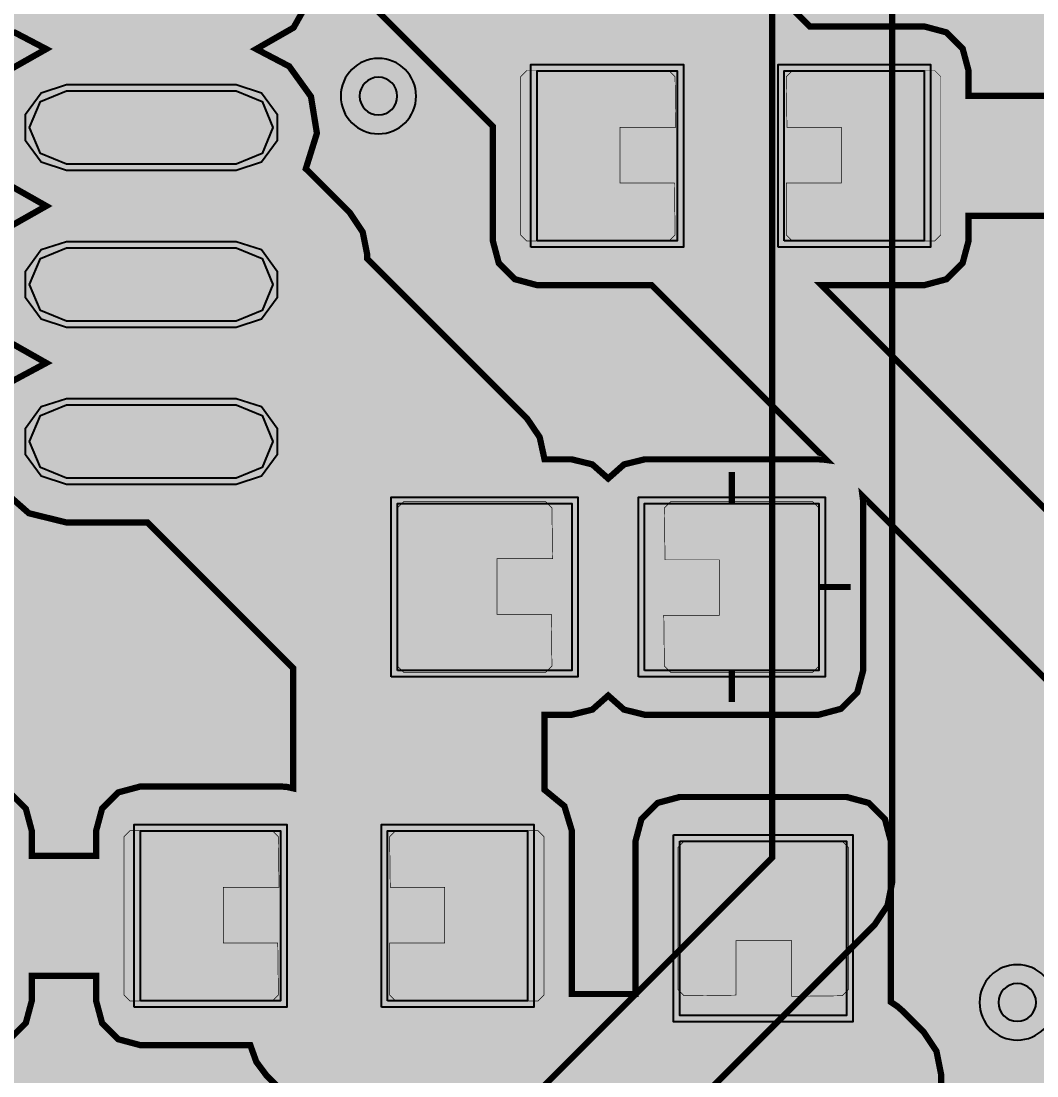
# Model space of a CAD drawing. Header units: millimetres. Extents: x 0 to 55.4, y 1.7 to 35.6.
# Drawn here: x 25.94 to 34.16, y 13.79 to 22.32 of the extents above; entities that cross this region are included whole.
import ezdxf

# ---------------------------------------------------------------- set-up
doc = ezdxf.new("R2010")
doc.units = ezdxf.units.MM
doc.header["$MEASUREMENT"] = 0
for name, color, linetype, true_color in [('Bottom-Layer', 7, 'Continuous', 0x0000ff), ('Hole-Layer', 7, 'Continuous', 0x222222), ('Multi-Layer', 7, 'Continuous', 0xc0c0c0), ('Top-Layer', 7, 'Continuous', 0xff0000), ('Top-Paste-Mask-Layer', 7, 'Continuous', 0x808080), ('Top-Silkscreen-Layer', 7, 'Continuous', 0xffcc00), ('Top-Solder-Mask-Layer', 7, 'Continuous', 0x800080)]:
    doc.layers.add(name, color=color, linetype=linetype, true_color=true_color)

msp = doc.modelspace()

# ---------------------------------------------------------------- hatches: boundary and pattern name
at = {"layer": 'Bottom-Layer'}
for points in [[(54.887, 35.0749), (54.887, 2.1361), (0.4851, 2.1361), (0.4851, 35.0749)], [(9.3745, 9.7227), (8.9347, 9.7935), (8.5007, 9.6931), (8.1367, 9.4362), (7.8966, 9.061), (7.8159, 8.6229), (7.9065, 8.1868), (8.155, 7.8171), (8.5247, 7.5686), (8.9609, 7.478), (9.399, 7.5587), (9.7742, 7.7988), (10.031, 8.1628), (10.1314, 8.5968), (10.0606, 9.0366), (19.2148, 18.1907), (19.4089, 17.9523), (19.6897, 17.8271), (19.9968, 17.8419), (20.2641, 17.9937), (23.9399, 17.9937), (24.1255, 18.0306), (24.2829, 18.1358), (25.7431, 19.596), (25.8483, 19.7534), (25.8852, 19.939), (25.8852, 29.3478), (26.0835, 29.4098), (26.2529, 29.5302), (26.3768, 29.6971), (26.4428, 29.8942), (29.893, 26.444), (30.003, 26.3615), (30.1318, 26.3133), (30.0444, 25.9782), (30.0819, 25.6341), (30.2392, 25.3257), (30.4958, 25.0933), (30.8183, 24.9673), (31.1645, 24.9641), (31.4892, 25.0842), (31.7501, 25.3119), (31.8719, 25.1846), (32.015, 25.0818), (32.015, 15.556), (26.1387, 9.6797), (25.8445, 9.5992), (25.6174, 9.3954), (25.5057, 9.1115), (25.5328, 8.8077), (25.6931, 8.5481), (25.9527, 8.3878), (26.2565, 8.3606), (26.5404, 8.4724), (26.7442, 8.6994), (26.8248, 8.9937), (32.8432, 15.012), (32.9483, 15.1694), (32.9853, 15.3551), (32.9853, 25.0818), (33.2324, 25.2902), (33.3962, 25.5689), (33.5432, 25.422), (33.7006, 25.3168), (33.8862, 25.2799), (39.2259, 25.2799), (39.2259, 25.06), (39.2671, 24.8934), (39.381, 24.765), (39.2671, 24.6367), (39.2259, 24.4701), (39.2259, 23.06), (39.2739, 22.881), (39.405, 22.7499), (39.5841, 22.7019), (40.9341, 22.7019), (41.1132, 22.7499), (41.2442, 22.881), (41.2922, 23.06), (41.2922, 24.4701), (41.2511, 24.6367), (41.1372, 24.765), (41.2511, 24.8934), (41.2922, 25.06), (41.2922, 26.4701), (41.2558, 26.6275), (41.1538, 26.7529), (41.1652, 27.0444), (41.0505, 27.3125), (40.8318, 27.5056), (40.5515, 27.5861), (40.2637, 27.5385), (40.0242, 27.3721), (39.8792, 27.119), (39.8569, 26.8282), (39.5841, 26.8282), (39.405, 26.7802), (39.2739, 26.6491), (39.2259, 26.4701), (39.2259, 26.2502), (34.0872, 26.2502), (33.2073, 27.1301), (33.0499, 27.2353), (32.8642, 27.2722), (30.437, 27.2722), (26.6321, 31.0771), (26.4747, 31.1823), (26.2891, 31.2192), (25.0191, 31.2192), (24.8334, 31.1823), (24.676, 31.0771), (21.66, 28.0611), (21.5548, 27.9037), (21.5179, 27.7181), (21.5179, 23.6232), (21.298, 23.6232), (21.119, 23.5752), (20.9879, 23.4441), (20.9399, 23.265), (20.9399, 22.213), (20.9291, 22.2022), (20.3911, 22.2022), (20.1261, 22.3533), (19.8215, 22.3697), (19.5417, 22.248), (19.3461, 22.0139), (19.2759, 21.717), (19.3461, 21.4202), (19.5417, 21.1861), (19.8215, 21.0644), (20.1261, 21.0808), (20.3911, 21.2319), (20.8838, 21.2319)]]:
    msp.add_hatch(color=256, dxfattribs=at).paths.add_polyline_path(points)
at = {"layer": 'Top-Layer'}
for points in [[(54.887, 35.0749), (54.887, 2.1361), (0.4851, 2.1361), (0.4851, 35.0749)], [(17.3369, 15.902), (17.3369, 14.3381), (17.3739, 14.1524), (17.479, 13.995), (17.6425, 13.8316), (17.7999, 13.7264), (17.9855, 13.6895), (19.5495, 13.6895), (21.5706, 11.6683), (21.5706, 10.7415), (21.6186, 10.5624), (21.7497, 10.4314), (21.9288, 10.3834), (22.0099, 10.3834), (22.0099, 9.5554), (21.8368, 9.503), (21.7113, 9.3726), (21.6656, 9.1975), (21.6656, 9.1212), (20.5257, 9.1212), (20.2667, 9.4804), (19.8918, 9.7162), (19.4558, 9.794), (19.0224, 9.7025), (18.6552, 9.4549), (18.4076, 9.0877), (18.3161, 8.6543), (18.3939, 8.2183), (18.6297, 7.8434), (18.989, 7.5844), (18.989, 6.0046), (18.6297, 5.7456), (18.3939, 5.3707), (18.3161, 4.9347), (18.4076, 4.5014), (18.6552, 4.1341), (19.0224, 3.8866), (19.4558, 3.795), (19.8918, 3.8728), (20.2667, 4.1086), (20.5257, 4.4679), (21.1779, 4.4679), (21.1779, 4.278), (21.2259, 4.0989), (21.357, 3.9678), (21.536, 3.9199), (22.9461, 3.9199), (23.1127, 3.961), (23.241, 4.0749), (23.3694, 3.961), (23.536, 3.9199), (24.9461, 3.9199), (25.1251, 3.9678), (25.2562, 4.0989), (25.3042, 4.278), (25.3042, 5.628), (25.2562, 5.8071), (25.1251, 5.9382), (24.9461, 5.9862), (23.536, 5.9862), (23.3694, 5.945), (23.241, 5.8311), (23.1127, 5.945), (22.9461, 5.9862), (21.536, 5.9862), (21.357, 5.9382), (21.2259, 5.8071), (21.1779, 5.628), (21.1779, 5.4382), (20.5257, 5.4382), (20.293, 5.7719), (19.9592, 6.0046), (19.9592, 7.5844), (20.293, 7.8171), (20.5257, 8.1509), (21.6656, 8.1509), (21.6656, 7.8205), (21.7136, 7.6414), (21.8447, 7.5104), (22.0238, 7.4624), (23.1563, 7.4624), (23.3354, 7.5104), (23.4665, 7.6414), (23.5145, 7.8205), (23.5145, 9.1975), (23.4665, 9.3766), (23.3354, 9.5077), (23.1563, 9.5557), (22.9802, 9.5557), (22.9802, 10.3834), (23.0613, 10.3834), (23.2404, 10.4314), (23.3715, 10.5624), (23.4195, 10.7415), (23.4195, 12.1185), (23.3715, 12.2976), (23.2404, 12.4287), (23.0613, 12.4767), (22.1345, 12.4767), (20.5156, 14.0955), (21.2336, 14.0955), (21.4127, 14.1435), (21.5438, 14.2746), (21.5918, 14.4537), (21.5918, 14.657), (22.1752, 14.657), (22.1752, 14.3962), (22.2232, 14.2172), (22.3543, 14.0861), (22.5334, 14.0381), (23.6659, 14.0381), (23.7431, 14.0465), (23.8167, 14.0714), (23.8583, 14.0005), (23.9113, 13.9376), (24.0099, 13.839), (24.0099, 12.4767), (23.9288, 12.4767), (23.7497, 12.4287), (23.6186, 12.2976), (23.5706, 12.1185), (23.5706, 10.7415), (23.6186, 10.5624), (23.7497, 10.4314), (23.9288, 10.3834), (25.0613, 10.3834), (25.2404, 10.4314), (25.3715, 10.5624), (25.4195, 10.7415), (25.4195, 12.1185), (25.3715, 12.2976), (25.2404, 12.4287), (25.0613, 12.4767), (24.9802, 12.4767), (24.9802, 14.0381), (25.6659, 14.0381), (25.845, 14.0861), (25.9761, 14.2172), (26.0241, 14.3962), (26.0241, 14.5996), (26.5451, 14.5996), (26.5451, 14.3962), (26.5931, 14.2172), (26.7242, 14.0861), (26.9033, 14.0381), (27.7925, 14.0381), (27.8405, 13.9043), (27.9252, 13.7902), (28.4472, 13.2681), (28.5814, 13.1733), (28.7395, 13.1287), (29.2281, 12.6401), (29.3854, 12.5349), (29.5711, 12.498), (30.9085, 12.498), (30.9085, 12.2782), (30.9565, 12.0991), (31.0876, 11.968), (31.2667, 11.92), (32.6167, 11.92), (32.8612, 12.0164), (32.974, 12.2538), (34.5969, 10.6309), (34.5969, 10.1316), (34.6449, 9.9526), (34.776, 9.8215), (34.955, 9.7735), (36.0876, 9.7735), (36.1559, 9.7801), (36.2216, 9.7995), (36.2516, 9.7582), (36.2858, 9.7203), (36.9014, 9.1046), (37.0588, 8.9994), (37.2445, 8.9625), (40.4055, 8.9625), (41.0929, 8.2751), (41.0929, 7.5239), (41.1295, 7.3662), (41.2319, 7.2407), (41.2319, 6.1295), (41.1245, 6.0027), (41.086, 5.841), (41.086, 4.841), (41.1339, 4.662), (41.265, 4.5309), (41.4441, 4.4829), (42.2441, 4.4829), (42.4232, 4.5309), (42.5543, 4.662), (42.6022, 4.841), (42.6022, 5.841), (42.5543, 6.0201), (42.4232, 6.1512), (42.2441, 6.1992), (42.2022, 6.1992), (42.2022, 7.2407), (42.3046, 7.3662), (42.3412, 7.5239), (42.3412, 8.5614), (42.2932, 8.7405), (42.1621, 8.8716), (41.983, 8.9196), (41.8206, 8.9196), (41.2764, 9.4638), (41.3613, 9.5832), (41.3912, 9.7266), (41.3912, 9.7602), (42.8938, 9.7602), (43.5999, 9.0541), (43.5999, 7.382), (43.6479, 7.2029), (43.779, 7.0719), (43.9581, 7.0239), (44.289, 7.0239), (43.9078, 6.703), (43.6679, 6.2663), (43.6017, 5.7725), (43.7181, 5.2881), (41.9561, 3.5261), (41.6522, 3.5261), (41.6522, 3.541), (41.6042, 3.7201), (41.4731, 3.8512), (41.294, 3.8991), (40.494, 3.8991), (40.315, 3.8512), (40.1839, 3.7201), (40.1359, 3.541), (40.1359, 2.541), (40.1839, 2.3619), (40.315, 2.2308), (40.494, 2.1829), (41.294, 2.1829), (41.4731, 2.2308), (41.6042, 2.3619), (41.6522, 2.541), (41.6522, 2.5559), (42.1571, 2.5559), (42.3427, 2.5928), (42.5001, 2.6979), (44.4041, 4.602), (44.9047, 4.4849), (45.413, 4.5623), (45.856, 4.823), (46.1704, 5.2298), (46.3111, 5.7242), (46.258, 6.2356), (46.0186, 6.6905), (45.6272, 7.0239), (45.9581, 7.0239), (46.1372, 7.0719), (46.2682, 7.2029), (46.3162, 7.382), (46.3162, 9.382), (46.2682, 9.5611), (46.1372, 9.6922), (45.9581, 9.7402), (44.286, 9.7402), (43.4378, 10.5884), (43.2804, 10.6936), (43.0947, 10.7305), (41.3912, 10.7305), (41.3912, 10.7641), (41.3432, 10.9432), (41.2122, 11.0743), (41.0331, 11.1223), (40.5011, 11.1223), (40.322, 11.0743), (40.1909, 10.9432), (40.1429, 10.7641), (40.1429, 9.9328), (38.3854, 9.9328), (38.4303, 10.0277), (38.4457, 10.1316), (38.4457, 11.5086), (38.3977, 11.6877), (38.2667, 11.8188), (38.0876, 11.8668), (38.0065, 11.8668), (38.0065, 12.8834), (37.981, 13.0386), (37.9073, 13.1774), (38.3963, 13.1774), (38.5754, 13.2254), (38.7065, 13.3565), (38.7545, 13.5355), (38.7545, 13.7389), (40.0701, 13.7389), (40.3597, 13.4492), (40.3479, 13.018), (40.5264, 12.6254), (40.8591, 12.3508), (41.2784, 12.2499), (41.6996, 12.3433), (42.0371, 12.6118), (42.3383, 12.3615), (42.7145, 12.2526), (43.1029, 12.3034), (43.4385, 12.5053), (43.6652, 12.8246), (43.7453, 13.208), (43.6652, 13.5914), (43.4385, 13.9107), (43.1029, 14.1127), (42.7145, 14.1634), (42.3383, 14.0545), (42.0371, 13.8042), (41.7586, 14.0421), (41.4113, 14.1581), (41.0458, 14.1353), (40.6141, 14.5671), (40.4567, 14.6722), (40.271, 14.7092), (38.7545, 14.7092), (38.7545, 14.9125), (38.7065, 15.0916), (38.5754, 15.2227), (38.3963, 15.2707), (37.3278, 15.2714), (34.8503, 17.7489), (35.9811, 17.7489), (36.1601, 17.7969), (36.2912, 17.928), (36.3392, 18.107), (36.3392, 19.517), (36.2981, 19.6837), (36.1842, 19.812), (36.2981, 19.9404), (36.3392, 20.107), (36.3392, 21.517), (36.2912, 21.6961), (36.1601, 21.8272), (35.9811, 21.8752), (34.6311, 21.8752), (34.464, 21.8338), (34.3355, 21.7193), (33.6034, 21.7193), (33.6034, 21.9227), (33.5554, 22.1017), (33.4243, 22.2328), (33.2452, 22.2808), (32.3184, 22.2808), (30.2531, 24.3461), (30.0957, 24.4513), (29.9101, 24.4882), (28.1181, 24.4882), (27.9884, 24.5801), (27.8403, 24.638), (28.1379, 24.8066), (28.3101, 25.1021), (28.3101, 25.444), (28.1379, 25.7395), (27.8403, 25.9081), (27.9884, 25.966), (28.1181, 26.0579), (30.0537, 26.0579), (30.0794, 25.6425), (30.2788, 25.2773), (30.6143, 25.031), (31.0225, 24.9502), (31.4265, 25.0501), (31.7501, 25.3119), (32.0312, 25.0725), (32.382, 24.9572), (32.7504, 24.9832), (33.0815, 25.1465), (33.3264, 25.4229), (34.0891, 25.4229), (35.598, 23.914), (35.7554, 23.8088), (35.9411, 23.7719), (36.2132, 23.7719), (36.3848, 23.5954), (36.6096, 23.495), (36.3306, 23.3524), (36.1502, 23.0961), (36.1103, 22.7853), (36.22, 22.4917), (36.454, 22.2832), (36.7582, 22.2079), (38.2152, 22.2079), (38.5194, 22.2832), (38.7533, 22.4917), (38.863, 22.7853), (38.8231, 23.0961), (38.6428, 23.3524), (38.3637, 23.495), (38.6674, 23.6601), (38.844, 23.9572), (38.844, 24.3029), (38.6674, 24.6), (38.3637, 24.765), (38.4864, 24.807), (38.5983, 24.8723), (40.9536, 22.517), (41.111, 22.4118), (41.2967, 22.3749), (41.8672, 22.3749), (42.0696, 22.2511), (42.303, 22.2079), (43.76, 22.2079), (44.0642, 22.2832), (44.2982, 22.4917), (44.4078, 22.7853), (44.3679, 23.0961), (44.1876, 23.3524), (43.9085, 23.495), (44.0616, 23.5519), (44.1958, 23.6449), (45.3084, 23.6449), (45.3084, 23.4208), (45.3139, 23.3583), (45.3303, 23.2977), (45.0445, 23.0119), (44.9394, 22.8545), (44.9024, 22.6689), (44.9024, 21.3052), (44.9394, 21.1196), (45.0445, 20.9622), (45.6781, 20.3286), (45.2812, 20.4962), (44.8519, 20.531), (44.4332, 20.4297), (44.0673, 20.2023), (43.7911, 19.8718), (43.6322, 19.4714), (43.6067, 19.0413), (43.7172, 18.625), (43.9525, 18.2642), (44.289, 17.9952), (43.9581, 17.9952), (43.779, 17.9472), (43.6479, 17.8161), (43.5999, 17.637), (43.5999, 15.637), (43.6479, 15.458), (43.779, 15.3269), (43.9581, 15.2789), (45.9581, 15.2789), (46.1372, 15.3269), (46.2682, 15.458), (46.3162, 15.637), (46.3162, 16.2779), (46.3248, 16.2858), (46.3331, 16.294), (46.6981, 16.659), (46.8033, 16.8164), (46.8402, 17.002), (46.8402, 20.3377), (46.8033, 20.5234), (46.6981, 20.6807), (46.3163, 21.0626), (47.0436, 21.0626), (47.2227, 21.1106), (47.3538, 21.2417), (47.4017, 21.4208), (47.4017, 21.5019), (48.715, 21.5019), (48.8229, 21.1404), (49.0621, 20.8487), (49.3953, 20.6718), (49.771, 20.6373), (50.1308, 20.7505), (50.4191, 20.9939), (50.7203, 20.7435), (51.0965, 20.6347), (51.4849, 20.6854), (51.8205, 20.8873), (52.0473, 21.2067), (52.1273, 21.59), (52.0473, 21.9734), (51.8205, 22.2928), (51.4849, 22.4947), (51.0965, 22.5454), (50.7203, 22.4365), (50.4191, 22.1862), (50.099, 22.4463), (49.6993, 22.5477), (49.2939, 22.4717), (49.283, 22.4721), (49.272, 22.4722), (47.4017, 22.4722), (47.4017, 22.5533), (47.3538, 22.7324), (47.2227, 22.8635), (47.0436, 22.9115), (46.3163, 22.9115), (46.4674, 23.0626), (47.0436, 23.0626), (47.2227, 23.1106), (47.3538, 23.2417), (47.4017, 23.4208), (47.4017, 24.5533), (47.3538, 24.7324), (47.2227, 24.8635), (47.0436, 24.9115), (45.6666, 24.9115), (45.4363, 24.8276), (45.3138, 24.6152), (45.1015, 24.6152), (45.2817, 24.8204), (45.364, 25.0808), (45.3344, 25.3523), (45.1978, 25.5888), (44.9775, 25.7502), (44.7108, 25.8092), (44.5859, 25.8658), (44.4501, 25.8852), (44.1958, 25.8852), (44.0616, 25.9782), (43.9085, 26.0351), (44.1876, 26.1777), (44.3679, 26.434), (44.4078, 26.7448), (44.2982, 27.0384), (44.0642, 27.2469), (43.76, 27.3222), (42.303, 27.3222), (42.0696, 27.279), (41.8672, 27.1552), (41.1346, 27.1552), (40.9977, 27.3767), (40.786, 27.5284), (41.5713, 27.5284), (41.7504, 27.5764), (41.8815, 27.7075), (41.9295, 27.8866), (41.9295, 29.2636), (41.8815, 29.4426), (41.7504, 29.5737), (41.5713, 29.6217), (41.3792, 29.6217), (41.3792, 31.5024), (41.7204, 31.7558), (41.9426, 32.1179), (42.014, 32.5368), (41.9242, 32.9521), (41.6861, 33.3041), (41.3341, 33.5421), (40.9188, 33.6319), (40.4999, 33.5606), (40.1378, 33.3383), (39.8844, 32.9972), (39.3637, 32.9972), (39.1127, 33.3362), (38.754, 33.5584), (38.3386, 33.6321), (37.9254, 33.5469), (37.573, 33.315), (37.3314, 32.9691), (37.2349, 32.5585), (37.2971, 32.1412), (37.1436, 31.9877), (37.0385, 31.8303), (37.0015, 31.6447), (37.0015, 28.4099), (35.8421, 27.2504), (35.7369, 27.0931), (35.7, 26.9074), (35.7, 26.4327), (35.7369, 26.2471), (35.8421, 26.0897), (36.1778, 25.754), (36.1879, 25.7441), (36.1984, 25.7346), (36.1076, 25.4448), (36.1578, 25.1454), (36.3382, 24.9011), (36.6096, 24.765), (36.5711, 24.7548), (36.5333, 24.7422), (36.142, 24.7422), (34.6331, 26.2511), (34.4757, 26.3563), (34.2901, 26.3932), (33.3264, 26.3932), (33.0815, 26.6696), (32.7504, 26.8329), (32.382, 26.8589), (32.0312, 26.7436), (31.7501, 26.5042), (31.6282, 26.6315), (31.4851, 26.7343), (31.4851, 29.4853), (31.4482, 29.671), (31.343, 29.8283), (31.1462, 30.0252), (31.1462, 30.6471), (31.0982, 30.8261), (30.9671, 30.9572), (30.7881, 31.0052), (29.3781, 31.0052), (29.2114, 30.9641), (29.0831, 30.8501), (28.9547, 30.9641), (28.7881, 31.0052), (27.3781, 31.0052), (27.199, 30.9572), (27.0679, 30.8261), (27.0199, 30.6471), (27.0199, 29.2971), (27.0772, 29.1027), (27.2308, 28.9706), (25.3851, 27.1249), (25.2799, 26.9675), (25.243, 26.7818), (25.243, 23.7643), (25.2799, 23.5786), (25.3851, 23.4212), (25.7228, 23.0835), (25.7314, 23.0751), (25.7403, 23.0668), (25.6506, 22.7794), (25.6988, 22.4822), (25.8748, 22.2379), (26.1414, 22.098), (25.8438, 21.9295), (25.6716, 21.634), (25.6716, 21.2921), (25.8438, 20.9966), (26.1414, 20.828), (25.8438, 20.6595), (25.6716, 20.364), (25.6716, 20.0221), (25.8438, 19.7266), (26.1414, 19.558), (25.8658, 19.4102), (25.69, 19.1515), (25.6541, 18.8408), (25.7663, 18.5488), (26.0009, 18.342), (26.3046, 18.2674), (26.9604, 18.2674), (28.1391, 17.0887), (28.1391, 16.1162), (28.088, 16.1276), (28.0358, 16.1314), (26.9033, 16.1314), (26.7242, 16.0834), (26.5931, 15.9523), (26.5451, 15.7732), (26.5451, 15.5699), (26.0241, 15.5699), (26.0241, 15.7732), (25.9761, 15.9523), (25.845, 16.0834), (25.6659, 16.1314), (24.7395, 16.1314), (24.7395, 18.9635), (24.7026, 19.1491), (24.5974, 19.3065), (22.7913, 21.1126), (22.7827, 21.121), (22.7738, 21.1293), (22.8635, 21.4167), (22.8153, 21.7139), (22.6393, 21.9582), (22.3727, 22.098), (22.6393, 22.2379), (22.8153, 22.4822), (22.8635, 22.7794), (22.7738, 23.0668), (22.7827, 23.0751), (22.7913, 23.0835), (23.129, 23.4212), (23.2342, 23.5786), (23.2711, 23.7643), (23.2711, 24.2418), (23.2342, 24.4275), (23.129, 24.5849), (22.7913, 24.9226), (22.7827, 24.931), (22.7738, 24.9393), (22.8635, 25.2267), (22.8153, 25.5239), (22.6393, 25.7682), (22.3727, 25.9081), (22.6483, 26.0559), (22.8241, 26.3146), (22.86, 26.6253), (22.7478, 26.9173), (22.5132, 27.1241), (22.2095, 27.1987), (22.0084, 27.1987), (22.0084, 27.9263), (22.7776, 28.6955), (22.8686, 28.8219), (22.9149, 28.9707), (23.1396, 28.9707), (23.3062, 29.0118), (23.4346, 29.1258), (23.5629, 29.0118), (23.7295, 28.9707), (25.1396, 28.9707), (25.3186, 29.0187), (25.4497, 29.1498), (25.4977, 29.3289), (25.4977, 29.408), (25.8232, 29.3416), (26.14, 29.4414), (26.3688, 29.6823), (26.452, 30.0039), (26.3688, 30.3255), (26.14, 30.5664), (25.8232, 30.6661), (25.4977, 30.5997), (25.4977, 30.6789), (25.4497, 30.8579), (25.3186, 30.989), (25.1396, 31.037), (23.7295, 31.037), (23.5629, 30.9959), (23.4346, 30.8819), (23.3062, 30.9959), (23.1396, 31.037), (21.7295, 31.037), (21.5505, 30.989), (21.4194, 30.8579), (21.3714, 30.6789), (21.3714, 29.3289), (21.4605, 29.0924), (21.6836, 28.9737), (21.1802, 28.4703), (21.075, 28.3129), (21.0381, 28.1273), (21.0381, 27.1987), (20.837, 27.1987), (20.5333, 27.1241), (20.2986, 26.9173), (20.1865, 26.6253), (20.2224, 26.3146), (20.3982, 26.0559), (20.6738, 25.9081), (20.3762, 25.7395), (20.204, 25.444), (20.204, 25.1021), (20.3762, 24.8066), (20.6738, 24.638), (20.5257, 24.5801), (20.396, 24.4882), (20.14, 24.4882), (19.717, 24.9112), (19.5596, 25.0164), (19.3739, 25.0533), (19.2441, 25.0533), (19.2441, 25.1344), (19.1961, 25.3135), (19.065, 25.4446), (18.8859, 25.4926), (17.5089, 25.4926), (17.3299, 25.4446), (17.1988, 25.3135), (17.1508, 25.1344), (17.1508, 24.5666), (16.681, 24.5666), (16.681, 24.7565), (16.633, 24.9355), (16.5019, 25.0666), (16.3228, 25.1146), (14.9128, 25.1146), (14.7462, 25.0735), (14.6178, 24.9595), (14.4895, 25.0735), (14.3228, 25.1146), (12.9128, 25.1146), (12.6834, 25.0314), (12.5605, 24.8206), (11.6688, 24.8206), (11.6688, 25.0105), (11.6209, 25.1895), (11.4898, 25.3206), (11.3107, 25.3686), (9.9007, 25.3686), (9.7341, 25.3275), (9.6057, 25.2135), (9.4773, 25.3275), (9.3107, 25.3686), (7.9007, 25.3686), (7.7216, 25.3206), (7.5905, 25.1895), (7.5425, 25.0105), (7.5425, 24.809), (4.0818, 24.809), (3.8483, 25.1741), (3.5047, 25.4384), (3.0919, 25.5703), (2.6587, 25.5543), (2.2567, 25.3923), (1.9335, 25.1035), (1.7276, 24.7221), (1.6632, 24.2934), (1.7482, 23.8684), (1.9723, 23.4974), (2.3091, 23.2245), (2.7185, 23.0821), (2.021, 23.0821), (1.8419, 23.0341), (1.7108, 22.903), (1.6629, 22.724), (1.6629, 20.924), (1.7108, 20.7449), (1.8419, 20.6138), (2.021, 20.5658), (3.821, 20.5658), (4.0001, 20.6138), (4.1312, 20.7449), (4.1791, 20.924), (4.1791, 22.724), (4.1312, 22.903), (4.0001, 23.0341), (3.821, 23.0821), (3.1235, 23.0821), (3.5236, 23.2194), (3.8555, 23.4815), (4.0818, 23.8387), (7.5425, 23.8387), (7.5425, 23.6605), (7.5905, 23.4814), (7.7216, 23.3503), (7.9007, 23.3023), (9.3107, 23.3023), (9.4773, 23.3434), (9.6057, 23.4574), (9.7341, 23.3434), (9.9007, 23.3023), (11.3107, 23.3023), (11.4898, 23.3503), (11.6209, 23.4814), (11.6688, 23.6605), (11.6688, 23.8503), (12.5547, 23.8503), (12.5547, 23.4065), (12.6027, 23.2274), (12.7338, 23.0963), (12.9128, 23.0483), (13.1327, 23.0483), (13.1327, 22.2542), (12.9011, 22.1388), (12.8076, 21.8975), (12.8076, 20.5205), (12.8556, 20.3415), (12.9867, 20.2104), (13.1658, 20.1624), (14.2983, 20.1624), (14.4774, 20.2104), (14.6085, 20.3415), (14.6564, 20.5205), (14.6564, 21.8975), (14.6085, 22.0766), (14.4774, 22.2077), (14.2983, 22.2557), (14.103, 22.2557), (14.103, 23.0483), (14.3228, 23.0483), (14.4895, 23.0894), (14.6178, 23.2034), (14.7462, 23.0894), (14.9128, 23.0483), (16.3228, 23.0483), (16.5019, 23.0963), (16.633, 23.2274), (16.681, 23.4065), (16.681, 23.5963), (17.7107, 23.5963), (17.818, 23.6083), (17.92, 23.6438), (18.8859, 23.6438), (19.065, 23.6917), (19.1961, 23.8228), (19.2441, 24.0019), (19.2441, 24.0119), (19.596, 23.66), (19.7534, 23.5548), (19.939, 23.5179), (20.0035, 23.5179), (18.4335, 21.948), (17.4801, 21.948), (17.2944, 21.9111), (17.1371, 21.8059), (17.0253, 21.6942), (16.6564, 21.6942), (16.6564, 21.8975), (16.6085, 22.0766), (16.4774, 22.2077), (16.2983, 22.2557), (15.1658, 22.2557), (14.9867, 22.2077), (14.8556, 22.0766), (14.8076, 21.8975), (14.8076, 20.5205), (14.8556, 20.3415), (14.9867, 20.2104), (15.1658, 20.1624), (16.2983, 20.1624), (16.4774, 20.2104), (16.6085, 20.3415), (16.6564, 20.5205), (16.6564, 20.7239), (17.2263, 20.7239), (17.2319, 20.7239), (17.2375, 20.724), (17.2375, 19.7738), (17.2787, 19.6072), (17.3926, 19.4788), (17.2787, 19.3505), (17.2375, 19.1838), (17.2375, 17.7738), (17.2855, 17.5948), (17.4166, 17.4637), (17.5957, 17.4157), (18.1822, 17.4157), (18.1822, 16.4281), (18.1738, 16.4372), (18.1651, 16.446), (16.6303, 17.9809), (16.771, 18.2489), (16.778, 18.5515), (16.6497, 18.8257), (16.4129, 19.0143), (16.117, 19.0781), (15.8235, 19.0036), (15.5938, 18.8065), (15.4756, 18.5278), (15.4935, 18.2257), (15.6439, 17.9629), (15.6439, 17.796), (15.6808, 17.6104), (15.786, 17.453)], [(30.0307, 19.1093), (28.7388, 20.4012), (28.7388, 20.4318), (28.7018, 20.6175), (28.5967, 20.7749), (28.259, 21.1126), (28.2503, 21.121), (28.2414, 21.1293), (28.3311, 21.4167), (28.2829, 21.7139), (28.1069, 21.9582), (27.8403, 22.098), (28.1423, 22.271), (28.3132, 22.5742), (28.3049, 22.9222), (29.7546, 21.4725), (29.7546, 20.5457), (29.8025, 20.3666), (29.9336, 20.2355), (30.1127, 20.1875), (31.0395, 20.1875), (32.4542, 18.7729), (32.4235, 18.7769), (32.3927, 18.7782), (30.9827, 18.7782), (30.816, 18.7371), (30.6877, 18.6231), (30.5593, 18.7371), (30.3927, 18.7782), (30.1727, 18.7782), (30.1335, 18.9574)], [(30.1127, 20.5457), (30.1127, 21.9227), (31.2452, 21.9227), (31.2452, 20.5457)], [(32.1127, 20.5457), (32.1127, 21.9227), (33.2452, 21.9227), (33.2452, 20.5457)], [(26.3046, 21.1655), (26.0942, 21.2527), (26.0071, 21.463), (26.0942, 21.6734), (26.3046, 21.7605), (27.6771, 21.7605), (27.8875, 21.6734), (27.9746, 21.463), (27.8875, 21.2527), (27.6771, 21.1655)], [(33.2452, 20.1875), (33.4243, 20.2355), (33.5554, 20.3666), (33.6034, 20.5457), (33.6034, 20.749), (34.2729, 20.749), (34.2729, 20.107), (34.314, 19.9404), (34.428, 19.812), (34.314, 19.6837), (34.2729, 19.517), (34.2729, 18.3263), (32.4117, 20.1875)], [(26.3046, 19.8955), (26.0942, 19.9827), (26.0071, 20.193), (26.0942, 20.4034), (26.3046, 20.4905), (27.6771, 20.4905), (27.8875, 20.4034), (27.9746, 20.193), (27.8875, 19.9827), (27.6771, 19.8955)], [(26.3046, 18.6255), (26.0942, 18.7127), (26.0071, 18.923), (26.0942, 19.1334), (26.3046, 19.2205), (27.6771, 19.2205), (27.8875, 19.1334), (27.9746, 18.923), (27.8875, 18.7127), (27.6771, 18.6255)], [(35.9564, 15.2707), (35.2638, 15.2707), (35.0847, 15.2227), (34.9536, 15.0916), (34.9057, 14.9125), (34.9057, 13.5355), (34.9536, 13.3565), (35.0847, 13.2254), (35.2638, 13.1774), (36.1437, 13.1774), (36.1437, 11.8624), (36.1157, 11.8657), (36.0876, 11.8668), (34.955, 11.8668), (34.8642, 11.8551), (34.7793, 11.8207), (33.3808, 13.2192), (33.3808, 13.8037), (33.3439, 13.9894), (33.2387, 14.1468), (33.0753, 14.3102), (33.0276, 14.3521), (32.9748, 14.3873), (32.9748, 15.6882), (32.9268, 15.8672), (32.7957, 15.9983), (32.6167, 16.0463), (31.2667, 16.0463), (31.0876, 15.9983), (30.9565, 15.8672), (30.9085, 15.6882), (30.9085, 14.4523), (30.3939, 14.4523), (30.3939, 15.7732), (30.3336, 15.9722), (30.1728, 16.1041), (30.1728, 16.7119), (30.3927, 16.7119), (30.5593, 16.753), (30.6877, 16.867), (30.816, 16.753), (30.9827, 16.7119), (32.3927, 16.7119), (32.5717, 16.7599), (32.7028, 16.891), (32.7508, 17.0701), (32.7508, 18.4201), (32.7495, 18.4509), (32.7455, 18.4816)], [(28.9827, 17.0701), (28.9827, 18.4201), (30.3927, 18.4201), (30.3927, 17.0701)], [(30.9827, 17.0701), (30.9827, 18.4201), (32.3927, 18.4201), (32.3927, 17.0701)], [(26.9033, 14.3962), (26.9033, 15.7732), (28.0358, 15.7732), (28.0358, 14.3962)], [(28.9033, 14.3962), (28.9033, 15.7732), (30.0358, 15.7732), (30.0358, 14.3962)], [(31.2667, 15.6882), (32.6167, 15.6882), (32.6167, 14.2782), (31.2667, 14.2782)]]:
    msp.add_hatch(color=256, dxfattribs=at).paths.add_polyline_path(points)
at = {"layer": 'Top-Paste-Mask-Layer'}
for points in [[(29.9789, 20.5942), (29.9789, 21.8741), (30.029, 21.9242), (31.179, 21.9242), (31.229, 21.8741), (31.234, 21.4641), (30.784, 21.4641), (30.784, 21.0141), (31.224, 21.0141), (31.229, 20.5942), (31.179, 20.5441), (30.029, 20.5441)], [(29.9789, 20.5942), (29.9789, 21.8741), (30.029, 21.9242), (31.179, 21.9242), (31.229, 21.8741), (31.234, 21.4641), (30.784, 21.4641), (30.784, 21.0141), (31.224, 21.0141), (31.229, 20.5942), (31.179, 20.5441), (30.029, 20.5441)], [(32.129, 20.5942), (32.129, 21.0141), (32.574, 21.0141), (32.574, 21.4641), (32.134, 21.4641), (32.129, 21.8741), (32.179, 21.9242), (33.329, 21.9242), (33.379, 21.8741), (33.379, 20.5942), (33.329, 20.5441), (32.179, 20.5441)], [(32.129, 20.5942), (32.129, 21.0141), (32.574, 21.0141), (32.574, 21.4641), (32.134, 21.4641), (32.129, 21.8741), (32.179, 21.9242), (33.329, 21.9242), (33.379, 21.8741), (33.379, 20.5942), (33.329, 20.5441), (32.179, 20.5441)], [(26.3046, 21.1655), (26.0942, 21.2527), (26.0071, 21.463), (26.0942, 21.6734), (26.3046, 21.7605), (27.6771, 21.7605), (27.8875, 21.6734), (27.9746, 21.463), (27.8875, 21.2527), (27.6771, 21.1655)], [(26.3046, 19.8955), (26.0942, 19.9827), (26.0071, 20.193), (26.0942, 20.4034), (26.3046, 20.4905), (27.6771, 20.4905), (27.8875, 20.4034), (27.9746, 20.193), (27.8875, 19.9827), (27.6771, 19.8955)], [(26.3046, 18.6255), (26.0942, 18.7127), (26.0071, 18.923), (26.0942, 19.1334), (26.3046, 19.2205), (27.6771, 19.2205), (27.8875, 19.1334), (27.9746, 18.923), (27.8875, 18.7127), (27.6771, 18.6255)], [(28.9827, 17.1051), (28.9827, 18.385), (29.0327, 18.4351), (30.1827, 18.4351), (30.2327, 18.385), (30.2377, 17.975), (29.7877, 17.975), (29.7877, 17.525), (30.2277, 17.525), (30.2327, 17.1051), (30.1827, 17.055), (29.0327, 17.055)], [(28.9827, 17.1051), (28.9827, 18.385), (29.0327, 18.4351), (30.1827, 18.4351), (30.2327, 18.385), (30.2377, 17.975), (29.7877, 17.975), (29.7877, 17.525), (30.2277, 17.525), (30.2327, 17.1051), (30.1827, 17.055), (29.0327, 17.055)], [(32.3926, 18.3851), (32.3926, 17.1051), (32.3426, 17.0551), (31.1926, 17.0551), (31.1426, 17.1051), (31.1376, 17.5151), (31.5876, 17.5151), (31.5876, 17.9651), (31.1476, 17.9651), (31.1426, 18.3851), (31.1926, 18.4351), (32.3426, 18.4351)], [(32.3926, 18.3851), (32.3926, 17.1051), (32.3426, 17.0551), (31.1926, 17.0551), (31.1426, 17.1051), (31.1376, 17.5151), (31.5876, 17.5151), (31.5876, 17.9651), (31.1476, 17.9651), (31.1426, 18.3851), (31.1926, 18.4351), (32.3426, 18.4351)], [(26.7695, 14.4447), (26.7695, 15.7247), (26.8195, 15.7747), (27.9695, 15.7747), (28.0195, 15.7247), (28.0245, 15.3147), (27.5745, 15.3147), (27.5745, 14.8647), (28.0145, 14.8647), (28.0195, 14.4447), (27.9695, 14.3947), (26.8195, 14.3947)], [(26.7695, 14.4447), (26.7695, 15.7247), (26.8195, 15.7747), (27.9695, 15.7747), (28.0195, 15.7247), (28.0245, 15.3147), (27.5745, 15.3147), (27.5745, 14.8647), (28.0145, 14.8647), (28.0195, 14.4447), (27.9695, 14.3947), (26.8195, 14.3947)], [(28.9195, 14.4447), (28.9195, 14.8647), (29.3645, 14.8647), (29.3645, 15.3147), (28.9245, 15.3147), (28.9195, 15.7247), (28.9695, 15.7747), (30.1195, 15.7747), (30.1695, 15.7247), (30.1695, 14.4447), (30.1195, 14.3947), (28.9695, 14.3947)], [(28.9195, 14.4447), (28.9195, 14.8647), (29.3645, 14.8647), (29.3645, 15.3147), (28.9245, 15.3147), (28.9195, 15.7247), (28.9695, 15.7747), (30.1195, 15.7747), (30.1695, 15.7247), (30.1695, 14.4447), (30.1195, 14.3947), (28.9695, 14.3947)], [(31.3017, 15.6881), (32.5816, 15.6881), (32.6317, 15.6381), (32.6317, 14.4881), (32.5816, 14.4381), (32.1716, 14.4331), (32.1716, 14.8831), (31.7216, 14.8831), (31.7216, 14.4431), (31.3017, 14.4381), (31.2516, 14.4881), (31.2516, 15.6381)], [(31.3017, 15.6881), (32.5816, 15.6881), (32.6317, 15.6381), (32.6317, 14.4881), (32.5816, 14.4381), (32.1716, 14.4331), (32.1716, 14.8831), (31.7216, 14.8831), (31.7216, 14.4431), (31.3017, 14.4381), (31.2516, 14.4881), (31.2516, 15.6381)]]:
    msp.add_hatch(color=256, dxfattribs=at).paths.add_polyline_path(points)
at = {"layer": 'Top-Solder-Mask-Layer'}
for points in [[(30.0619, 20.4949), (30.0619, 21.9735), (31.296, 21.9735), (31.296, 20.4949)], [(32.0619, 20.4949), (32.0619, 21.9735), (33.296, 21.9735), (33.296, 20.4949)], [(26.3046, 21.1147), (26.0999, 21.1813), (25.9733, 21.3554), (25.9733, 21.5707), (26.0999, 21.7448), (26.3046, 21.8113), (27.6771, 21.8113), (27.8818, 21.7448), (28.0084, 21.5707), (28.0084, 21.3554), (27.8818, 21.1813), (27.6771, 21.1147)], [(26.3046, 19.8447), (26.0999, 19.9113), (25.9733, 20.0854), (25.9733, 20.3007), (26.0999, 20.4748), (26.3046, 20.5413), (27.6771, 20.5413), (27.8818, 20.4748), (28.0084, 20.3007), (28.0084, 20.0854), (27.8818, 19.9113), (27.6771, 19.8447)], [(26.3046, 18.5747), (26.0999, 18.6413), (25.9733, 18.8154), (25.9733, 19.0307), (26.0999, 19.2048), (26.3046, 19.2713), (27.6771, 19.2713), (27.8818, 19.2048), (28.0084, 19.0307), (28.0084, 18.8154), (27.8818, 18.6413), (27.6771, 18.5747)], [(28.9319, 17.0193), (28.9319, 18.4709), (30.4435, 18.4709), (30.4435, 17.0193)], [(30.9319, 17.0193), (30.9319, 18.4709), (32.4435, 18.4709), (32.4435, 17.0193)], [(26.8525, 14.3454), (26.8525, 15.824), (28.0866, 15.824), (28.0866, 14.3454)], [(28.8525, 14.3454), (28.8525, 15.824), (30.0866, 15.824), (30.0866, 14.3454)], [(31.2159, 15.739), (32.6675, 15.739), (32.6675, 14.2274), (31.2159, 14.2274)]]:
    msp.add_hatch(color=256, dxfattribs=at).paths.add_polyline_path(points)

# ---------------------------------------------------------------- linework, layer by layer
at = {"layer": 'Bottom-Layer'}
for points, const_width in [([(26.4428, 29.8942), (29.893, 26.444), (30.003, 26.3615), (30.1318, 26.3133), (30.0444, 25.9782), (30.0819, 25.6341), (30.2392, 25.3257), (30.4958, 25.0933), (30.8183, 24.9673), (31.1645, 24.9641), (31.4892, 25.0842), (31.7501, 25.3119), (31.8719, 25.1846), (32.015, 25.0818), (32.015, 15.556), (26.1387, 9.6797)], 0.0508), ([(32.5001, 25.9081), (32.5001, 15.3551)], 0.254), ([(26.8248, 8.9937), (32.8432, 15.012), (32.9483, 15.1694), (32.9853, 15.3551), (32.9853, 25.0818), (33.2324, 25.2902), (33.3962, 25.5689), (33.5432, 25.422), (33.7006, 25.3168), (33.8862, 25.2799), (39.2259, 25.2799)], 0.0508), ([(32.5001, 15.3551), (26.1621, 9.017)], 0.254)]:
    msp.add_lwpolyline(points, dxfattribs=dict(at, const_width=const_width))
at = {"layer": 'Hole-Layer'}
for points in [[(28.6766, 21.717, 1), (28.9816, 21.717, 1)], [(33.8445, 14.3844, 1), (34.1495, 14.3844, 1)]]:
    msp.add_lwpolyline(points, format="xyb", close=True, dxfattribs=at)
at = {"layer": 'Multi-Layer'}
msp.add_lwpolyline([(28.5241, 21.717, 1), (29.1341, 21.717), (29.1341, 21.717, 1), (28.5241, 21.717)], format="xyb", dxfattribs=at)
msp.add_lwpolyline([(33.692, 14.3844, 1), (34.302, 14.3844, 1)], format="xyb", close=True, dxfattribs=at)
at = {"layer": 'Top-Layer'}
for points, const_width in [([(34.3355, 21.7193), (33.6034, 21.7193), (33.6034, 21.9227), (33.5554, 22.1017), (33.4243, 22.2328), (33.2452, 22.2808), (32.3184, 22.2808), (30.2531, 24.3461)], 0.0508), ([(29.9101, 24.003), (32.679, 21.2342)], 0.254), ([(28.4866, 23.4265), (30.679, 21.2342)], 0.254), ([(28.3049, 22.9222), (29.7546, 21.4725), (29.7546, 20.5457), (29.8025, 20.3666), (29.9336, 20.2355), (30.1127, 20.1875), (31.0395, 20.1875), (32.4542, 18.7729), (32.4235, 18.7769), (32.3927, 18.7782), (30.9827, 18.7782), (30.816, 18.7371), (30.6877, 18.6231), (30.5593, 18.7371), (30.3927, 18.7782), (30.1727, 18.7782), (30.1335, 18.9574), (30.0307, 19.1093), (28.7388, 20.4012), (28.7388, 20.4318), (28.7018, 20.6175), (28.5967, 20.7749), (28.259, 21.1126), (28.2503, 21.121), (28.2414, 21.1293), (28.3311, 21.4167), (28.2829, 21.7139), (28.1069, 21.9582), (27.8403, 22.098), (28.1423, 22.271), (28.3132, 22.5742)], 0.0508), ([(25.8748, 22.2379), (26.1414, 22.098), (25.8438, 21.9295)], 0.0508), ([(26.9909, 21.463), (27.6844, 20.7695)], 0.254), ([(30.679, 21.2342), (36.9848, 14.9283)], 0.254), ([(32.679, 21.2342), (34.8839, 21.2342)], 0.254), ([(25.8438, 20.9966), (26.1414, 20.828), (25.8438, 20.6595)], 0.0508), ([(27.6844, 20.7695), (27.9159, 20.7695)], 0.254), ([(27.9159, 20.7695), (28.2536, 20.4318)], 0.254), ([(28.2536, 20.4318), (28.2536, 20.2003)], 0.254), ([(26.9909, 20.193), (26.9909, 18.923)], 0.254), ([(28.2536, 20.2003), (29.6877, 18.7662)], 0.254), ([(25.8438, 19.7266), (26.1414, 19.558), (25.8658, 19.4102)], 0.0508), ([(26.9909, 18.923), (28.6243, 17.2896)], 0.254), ([(29.6877, 18.7662), (29.6877, 17.7451)], 0.254), ([(31.6877, 18.4175), (31.6877, 18.6766)], 0.0508), ([(25.7663, 18.5488), (26.0009, 18.342), (26.3046, 18.2674), (26.9604, 18.2674), (28.1391, 17.0887), (28.1391, 16.1162), (28.088, 16.1276), (28.0358, 16.1314), (26.9033, 16.1314), (26.7242, 16.0834), (26.5931, 15.9523), (26.5451, 15.7732), (26.5451, 15.5699), (26.0241, 15.5699), (26.0241, 15.7732), (25.9761, 15.9523), (25.845, 16.0834)], 0.0508), ([(33.3808, 13.2192), (33.3808, 13.8037), (33.3439, 13.9894), (33.2387, 14.1468), (33.0753, 14.3102), (33.0276, 14.3521), (32.9748, 14.3873), (32.9748, 15.6882), (32.9268, 15.8672), (32.7957, 15.9983), (32.6167, 16.0463), (31.2667, 16.0463), (31.0876, 15.9983), (30.9565, 15.8672), (30.9085, 15.6882), (30.9085, 14.4523), (30.3939, 14.4523), (30.3939, 15.7732), (30.3336, 15.9722), (30.1728, 16.1041), (30.1728, 16.7119), (30.3927, 16.7119), (30.5593, 16.753), (30.6877, 16.867), (30.816, 16.753), (30.9827, 16.7119), (32.3927, 16.7119), (32.5717, 16.7599), (32.7028, 16.891), (32.7508, 17.0701), (32.7508, 18.4201), (32.7495, 18.4509), (32.7455, 18.4816), (35.9564, 15.2707)], 0.0508), ([(29.6877, 17.7451), (29.6877, 15.3029)], 0.254), ([(32.3901, 17.7451), (32.6492, 17.7451)], 0.0508), ([(28.6243, 17.2896), (28.6243, 14.2807)], 0.254), ([(31.6877, 17.0726), (31.6877, 16.8135)], 0.0508), ([(29.6877, 15.3029), (29.4695, 15.0847)], 0.254), ([(25.0996, 15.0847), (27.4695, 15.0847)], 0.254), ([(27.4695, 15.0847), (28.2683, 14.286)], 0.254), ([(31.9417, 14.9832), (32.0347, 14.8901)], 0.254), ([(32.0347, 14.8901), (32.0347, 13.9672)], 0.254), ([(24.9802, 12.4767), (24.9802, 14.0381), (25.6659, 14.0381), (25.845, 14.0861), (25.9761, 14.2172), (26.0241, 14.3962), (26.0241, 14.5996), (26.5451, 14.5996), (26.5451, 14.3962), (26.5931, 14.2172), (26.7242, 14.0861), (26.9033, 14.0381), (27.7925, 14.0381), (27.8405, 13.9043), (27.9252, 13.7902), (28.4472, 13.2681)], 0.0508), ([(28.2683, 14.286), (28.2683, 14.1332)], 0.254), ([(28.6243, 14.2807), (28.9378, 13.9672)], 0.254), ([(28.2683, 14.1332), (28.7903, 13.6112)], 0.254), ([(28.9378, 13.9672), (32.0347, 13.9672)], 0.254), ([(32.0347, 13.9672), (32.7322, 13.9672)], 0.254), ([(32.7322, 13.9672), (32.8957, 13.8037)], 0.254), ([(32.8957, 13.8037), (32.8957, 13.0182)], 0.254)]:
    msp.add_lwpolyline(points, dxfattribs=dict(at, const_width=const_width))
for points in [[(30.1127, 20.5457), (30.1127, 21.9227), (31.2452, 21.9227), (31.2452, 20.5457)], [(32.1127, 20.5457), (32.1127, 21.9227), (33.2452, 21.9227), (33.2452, 20.5457)], [(26.3046, 21.1655), (26.0942, 21.2527), (26.0071, 21.463), (26.0942, 21.6734), (26.3046, 21.7605), (27.6771, 21.7605), (27.8875, 21.6734), (27.9746, 21.463), (27.8875, 21.2527), (27.6771, 21.1655)], [(26.3046, 19.8955), (26.0942, 19.9827), (26.0071, 20.193), (26.0942, 20.4034), (26.3046, 20.4905), (27.6771, 20.4905), (27.8875, 20.4034), (27.9746, 20.193), (27.8875, 19.9827), (27.6771, 19.8955)], [(26.3046, 18.6255), (26.0942, 18.7127), (26.0071, 18.923), (26.0942, 19.1334), (26.3046, 19.2205), (27.6771, 19.2205), (27.8875, 19.1334), (27.9746, 18.923), (27.8875, 18.7127), (27.6771, 18.6255)], [(28.9827, 17.0701), (28.9827, 18.4201), (30.3927, 18.4201), (30.3927, 17.0701)], [(30.9827, 17.0701), (30.9827, 18.4201), (32.3927, 18.4201), (32.3927, 17.0701)], [(26.9033, 14.3962), (26.9033, 15.7732), (28.0358, 15.7732), (28.0358, 14.3962)], [(28.9033, 14.3962), (28.9033, 15.7732), (30.0358, 15.7732), (30.0358, 14.3962)], [(31.2667, 15.6882), (32.6167, 15.6882), (32.6167, 14.2782), (31.2667, 14.2782)]]:
    msp.add_lwpolyline(points, close=True, dxfattribs=at)
at = {"layer": 'Top-Layer', "const_width": 0.0508}
msp.add_lwpolyline([(33.2452, 20.1875), (33.4243, 20.2355), (33.5554, 20.3666), (33.6034, 20.5457), (33.6034, 20.749), (34.2729, 20.749), (34.2729, 20.107), (34.314, 19.9404), (34.428, 19.812), (34.314, 19.6837), (34.2729, 19.517), (34.2729, 18.3263), (32.4117, 20.1875)], close=True, dxfattribs=at)
at = {"layer": 'Top-Paste-Mask-Layer', "const_width": 0.00508}
for points in [[(29.9789, 20.5942), (29.9789, 21.8741), (30.029, 21.9242), (31.179, 21.9242), (31.229, 21.8741), (31.234, 21.4641), (30.784, 21.4641), (30.784, 21.0141), (31.224, 21.0141), (31.229, 20.5942), (31.179, 20.5441), (30.029, 20.5441)], [(29.9789, 20.5942), (29.9789, 21.8741), (30.029, 21.9242), (31.179, 21.9242), (31.229, 21.8741), (31.234, 21.4641), (30.784, 21.4641), (30.784, 21.0141), (31.224, 21.0141), (31.229, 20.5942), (31.179, 20.5441), (30.029, 20.5441)], [(32.129, 20.5942), (32.129, 21.0141), (32.574, 21.0141), (32.574, 21.4641), (32.134, 21.4641), (32.129, 21.8741), (32.179, 21.9242), (33.329, 21.9242), (33.379, 21.8741), (33.379, 20.5942), (33.329, 20.5441), (32.179, 20.5441)], [(32.129, 20.5942), (32.129, 21.0141), (32.574, 21.0141), (32.574, 21.4641), (32.134, 21.4641), (32.129, 21.8741), (32.179, 21.9242), (33.329, 21.9242), (33.379, 21.8741), (33.379, 20.5942), (33.329, 20.5441), (32.179, 20.5441)], [(28.9827, 17.1051), (28.9827, 18.385), (29.0327, 18.4351), (30.1827, 18.4351), (30.2327, 18.385), (30.2377, 17.975), (29.7877, 17.975), (29.7877, 17.525), (30.2277, 17.525), (30.2327, 17.1051), (30.1827, 17.055), (29.0327, 17.055)], [(28.9827, 17.1051), (28.9827, 18.385), (29.0327, 18.4351), (30.1827, 18.4351), (30.2327, 18.385), (30.2377, 17.975), (29.7877, 17.975), (29.7877, 17.525), (30.2277, 17.525), (30.2327, 17.1051), (30.1827, 17.055), (29.0327, 17.055)], [(32.3926, 18.3851), (32.3926, 17.1051), (32.3426, 17.0551), (31.1926, 17.0551), (31.1426, 17.1051), (31.1376, 17.5151), (31.5876, 17.5151), (31.5876, 17.9651), (31.1476, 17.9651), (31.1426, 18.3851), (31.1926, 18.4351), (32.3426, 18.4351)], [(32.3926, 18.3851), (32.3926, 17.1051), (32.3426, 17.0551), (31.1926, 17.0551), (31.1426, 17.1051), (31.1376, 17.5151), (31.5876, 17.5151), (31.5876, 17.9651), (31.1476, 17.9651), (31.1426, 18.3851), (31.1926, 18.4351), (32.3426, 18.4351)], [(26.7695, 14.4447), (26.7695, 15.7247), (26.8195, 15.7747), (27.9695, 15.7747), (28.0195, 15.7247), (28.0245, 15.3147), (27.5745, 15.3147), (27.5745, 14.8647), (28.0145, 14.8647), (28.0195, 14.4447), (27.9695, 14.3947), (26.8195, 14.3947)], [(26.7695, 14.4447), (26.7695, 15.7247), (26.8195, 15.7747), (27.9695, 15.7747), (28.0195, 15.7247), (28.0245, 15.3147), (27.5745, 15.3147), (27.5745, 14.8647), (28.0145, 14.8647), (28.0195, 14.4447), (27.9695, 14.3947), (26.8195, 14.3947)], [(28.9195, 14.4447), (28.9195, 14.8647), (29.3645, 14.8647), (29.3645, 15.3147), (28.9245, 15.3147), (28.9195, 15.7247), (28.9695, 15.7747), (30.1195, 15.7747), (30.1695, 15.7247), (30.1695, 14.4447), (30.1195, 14.3947), (28.9695, 14.3947)], [(28.9195, 14.4447), (28.9195, 14.8647), (29.3645, 14.8647), (29.3645, 15.3147), (28.9245, 15.3147), (28.9195, 15.7247), (28.9695, 15.7747), (30.1195, 15.7747), (30.1695, 15.7247), (30.1695, 14.4447), (30.1195, 14.3947), (28.9695, 14.3947)], [(31.3017, 15.6881), (32.5816, 15.6881), (32.6317, 15.6381), (32.6317, 14.4881), (32.5816, 14.4381), (32.1716, 14.4331), (32.1716, 14.8831), (31.7216, 14.8831), (31.7216, 14.4431), (31.3017, 14.4381), (31.2516, 14.4881), (31.2516, 15.6381)], [(31.3017, 15.6881), (32.5816, 15.6881), (32.6317, 15.6381), (32.6317, 14.4881), (32.5816, 14.4381), (32.1716, 14.4331), (32.1716, 14.8831), (31.7216, 14.8831), (31.7216, 14.4431), (31.3017, 14.4381), (31.2516, 14.4881), (31.2516, 15.6381)]]:
    msp.add_lwpolyline(points, close=True, dxfattribs=at)
at = {"layer": 'Top-Paste-Mask-Layer'}
for points in [[(26.3046, 21.1655), (26.0942, 21.2527), (26.0071, 21.463), (26.0942, 21.6734), (26.3046, 21.7605), (27.6771, 21.7605), (27.8875, 21.6734), (27.9746, 21.463), (27.8875, 21.2527), (27.6771, 21.1655)], [(26.3046, 19.8955), (26.0942, 19.9827), (26.0071, 20.193), (26.0942, 20.4034), (26.3046, 20.4905), (27.6771, 20.4905), (27.8875, 20.4034), (27.9746, 20.193), (27.8875, 19.9827), (27.6771, 19.8955)], [(26.3046, 18.6255), (26.0942, 18.7127), (26.0071, 18.923), (26.0942, 19.1334), (26.3046, 19.2205), (27.6771, 19.2205), (27.8875, 19.1334), (27.9746, 18.923), (27.8875, 18.7127), (27.6771, 18.6255)]]:
    msp.add_lwpolyline(points, close=True, dxfattribs=at)
at = {"layer": 'Top-Silkscreen-Layer', "const_width": 0.1524}
for points in [[(29.9178, 20.3171), (29.9178, 22.1513)], [(29.9178, 22.1513), (31.2028, 22.1513)], [(29.9178, 20.3171), (29.9178, 22.1513)], [(29.9178, 22.1513), (31.2028, 22.1513)], [(33.4401, 22.1513), (32.1552, 22.1513)], [(33.4401, 22.1513), (32.1552, 22.1513)], [(33.4401, 20.3171), (33.4401, 22.1513)], [(33.4401, 20.3171), (33.4401, 22.1513)], [(31.2028, 20.3171), (29.9178, 20.3171)], [(31.2028, 20.3171), (29.9178, 20.3171)], [(32.1552, 20.3171), (33.4401, 20.3171)], [(32.1552, 20.3171), (33.4401, 20.3171)], [(28.8765, 18.6487), (30.2865, 18.6487)], [(28.8765, 18.6487), (30.2865, 18.6487)], [(32.4989, 18.6487), (31.0889, 18.6487)], [(32.4989, 18.6487), (31.0889, 18.6487)], [(28.7241, 16.9939), (28.7241, 18.4963)], [(28.7241, 16.9939), (28.7241, 18.4963)], [(32.6513, 16.9939), (32.6513, 18.4963)], [(32.6513, 16.9939), (32.6513, 18.4963)], [(30.2865, 16.8415), (28.8765, 16.8415)], [(30.2865, 16.8415), (28.8765, 16.8415)], [(31.0889, 16.8415), (32.4989, 16.8415)], [(31.0889, 16.8415), (32.4989, 16.8415)], [(26.7084, 14.1676), (26.7084, 16.0018)], [(26.7084, 16.0018), (27.9933, 16.0018)], [(26.7084, 14.1676), (26.7084, 16.0018)], [(26.7084, 16.0018), (27.9933, 16.0018)], [(30.2307, 16.0018), (28.9457, 16.0018)], [(30.2307, 16.0018), (28.9457, 16.0018)], [(30.2307, 14.1676), (30.2307, 16.0018)], [(30.2307, 14.1676), (30.2307, 16.0018)], [(31.1905, 15.9468), (32.6929, 15.9468)], [(31.1905, 15.9468), (32.6929, 15.9468)], [(31.0381, 14.3844), (31.0381, 15.7944)], [(31.0381, 14.3844), (31.0381, 15.7944)], [(32.8453, 15.7944), (32.8453, 14.3844)], [(32.8453, 15.7944), (32.8453, 14.3844)], [(27.9933, 14.1676), (26.7084, 14.1676)], [(27.9933, 14.1676), (26.7084, 14.1676)], [(28.9457, 14.1676), (30.2307, 14.1676)], [(28.9457, 14.1676), (30.2307, 14.1676)]]:
    msp.add_lwpolyline(points, dxfattribs=at)
for points in [[(28.7241, 18.4963, -0.414), (28.8765, 18.6487)], [(28.7241, 18.4963, -0.414), (28.8765, 18.6487)], [(32.6513, 18.4963, 0.414), (32.4989, 18.6487)], [(32.6513, 18.4963, 0.414), (32.4989, 18.6487)], [(28.8765, 16.8415, -0.414), (28.7241, 16.9939)], [(28.8765, 16.8415, -0.414), (28.7241, 16.9939)], [(32.4989, 16.8415, 0.414), (32.6513, 16.9939)], [(32.4989, 16.8415, 0.414), (32.6513, 16.9939)], [(31.0381, 15.7944, -0.414), (31.1905, 15.9468)], [(31.0381, 15.7944, -0.414), (31.1905, 15.9468)], [(32.6929, 15.9468, -0.414), (32.8453, 15.7944)], [(32.6929, 15.9468, -0.414), (32.8453, 15.7944)]]:
    msp.add_lwpolyline(points, format="xyb", dxfattribs=at)
at = {"layer": 'Top-Solder-Mask-Layer'}
for points in [[(30.0619, 20.4949), (30.0619, 21.9735), (31.296, 21.9735), (31.296, 20.4949)], [(32.0619, 20.4949), (32.0619, 21.9735), (33.296, 21.9735), (33.296, 20.4949)], [(26.3046, 21.1147), (26.0999, 21.1813), (25.9733, 21.3554), (25.9733, 21.5707), (26.0999, 21.7448), (26.3046, 21.8113), (27.6771, 21.8113), (27.8818, 21.7448), (28.0084, 21.5707), (28.0084, 21.3554), (27.8818, 21.1813), (27.6771, 21.1147)], [(26.3046, 19.8447), (26.0999, 19.9113), (25.9733, 20.0854), (25.9733, 20.3007), (26.0999, 20.4748), (26.3046, 20.5413), (27.6771, 20.5413), (27.8818, 20.4748), (28.0084, 20.3007), (28.0084, 20.0854), (27.8818, 19.9113), (27.6771, 19.8447)], [(26.3046, 18.5747), (26.0999, 18.6413), (25.9733, 18.8154), (25.9733, 19.0307), (26.0999, 19.2048), (26.3046, 19.2713), (27.6771, 19.2713), (27.8818, 19.2048), (28.0084, 19.0307), (28.0084, 18.8154), (27.8818, 18.6413), (27.6771, 18.5747)], [(28.9319, 17.0193), (28.9319, 18.4709), (30.4435, 18.4709), (30.4435, 17.0193)], [(30.9319, 17.0193), (30.9319, 18.4709), (32.4435, 18.4709), (32.4435, 17.0193)], [(26.8525, 14.3454), (26.8525, 15.824), (28.0866, 15.824), (28.0866, 14.3454)], [(28.8525, 14.3454), (28.8525, 15.824), (30.0866, 15.824), (30.0866, 14.3454)], [(31.2159, 15.739), (32.6675, 15.739), (32.6675, 14.2274), (31.2159, 14.2274)]]:
    msp.add_lwpolyline(points, close=True, dxfattribs=at)

doc.saveas('drawing.dxf')
